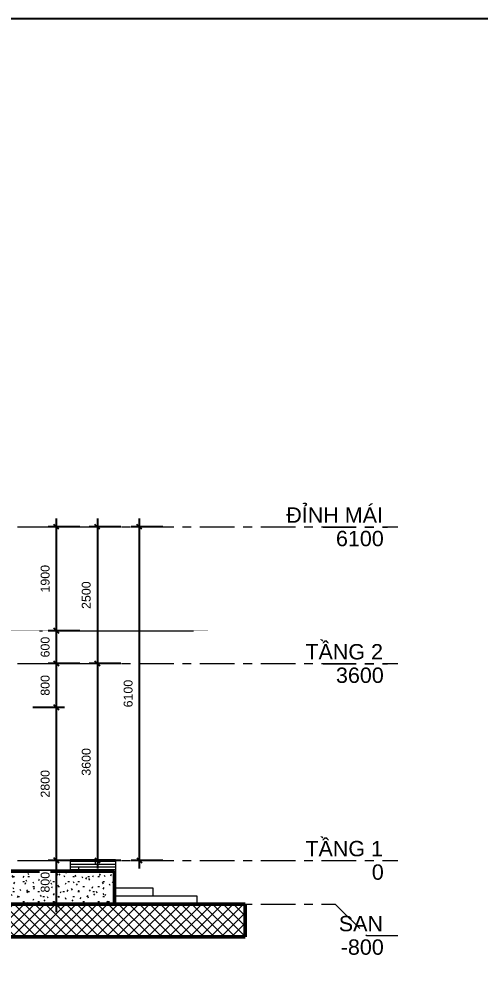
# Model space of a CAD drawing. Header units: millimetres. Extents: x 2164007 to 2324354, y -2513385 to -2308978.
# Drawn here: x 2233356 to 2241779, y -2465301 to -2447998 of the extents above; entities that cross this region are included whole.
import ezdxf

# ---------------------------------------------------------------- set-up
doc = ezdxf.new("R2010")
doc.units = ezdxf.units.MM
doc.linetypes.add('Grid Line', pattern=[22.225, 12.7, -3.175, 3.175, -3.175])
doc.linetypes.add('IMPORT-ACAD_ISO10W100 _2_', pattern=[6, 4, -1, 0, -1])
doc.layers.add('5', color=5, linetype='Continuous')
for name, color, linetype, lineweight in [('A-ANNO-DIMS', 211, 'Continuous', 9), ('A-DETL', 8, 'Continuous', 9), ('A-DETL-GENF', 8, 'Continuous', 9), ('A-DETL-WIDE', 214, 'Continuous', 50), ('A-FLOR', 8, 'Continuous', 13), ('A-FLOR-PATT', 8, 'Continuous', 13), ('A-WALL', 113, 'Continuous', 20), ('A-WALL-PATT', 8, 'Continuous', 50), ('S-GRID', 8, 'Continuous', 9)]:
    doc.layers.add(name, color=color, linetype=linetype, lineweight=lineweight)
doc.styles.add('Arial', font='arial.ttf', dxfattribs={"height": 175.652835})
doc.styles.add('Arial_1', font='arial.ttf', dxfattribs={"height": 162.282934})
doc.dimstyles.new('Dim_dai_ca_vu', dxfattribs={"dimscale": 304.8, "dimtxt": 165, "dimasz": 0.292969, "dimexe": 0.492126, "dimexo": 0.0625, "dimgap": 0.393701, "dimtad": 1, "dimdec": 0, "dimzin": 0, "dimdsep": 46, "dimtxsty": 'Arial_1', "dimblk1": 'OBLIQUE', "dimblk2": 'OBLIQUE', "dimsah": 1, "dimcen": 0.09, "dimdle": 0.492126, "dimadec": 0, "dimazin": 0, "dimtfac": 1, "dimtdec": 4, "dimtix": 1, "dimtmove": 0, "dimatfit": 3, "dimfxl": 0.984252, "dimfxlon": 1, "dimtvp": 1, "dimtfill": 1, "dimtolj": 1, "dimtzin": 0, "dimarcsym": 2})
pattern_1 = [(0, (2235061.567, -2464165.575), (0, 50.8), []), (90, (2235061.57, -2464165.57), (-203.2, 203.2), [50.8, -711.2]), (90, (2235366.37, -2464063.97), (-203.2, 203.2), [50.8, -711.2])]

# ---------------------------------------------------------------- blocks, each defined once
blk = doc.blocks.new('_Oblique')
at = {"color": 0, "linetype": 'ByBlock', "lineweight": -2}
blk.add_line((-0.5, -0.5), (0.5, 0.5), dxfattribs=at)
blk = doc.blocks.new('*D504')
at = {"layer": 'A-ANNO-DIMS', "color": 0, "lineweight": -2}
for p, q in [((2234038, -2457136), (2234038, -2459336)), ((2234469, -2457286), (2233888, -2457286)), ((2234469, -2459186), (2233888, -2459186))]:
    blk.add_line(p, q, dxfattribs=at)
at = {"layer": 'Defpoints', "color": 0}
for p in [(2234488, -2457286), (2234038, -2459186), (2234488, -2459186)]:
    blk.add_point(p, dxfattribs=at)
at = {"layer": 'A-ANNO-DIMS', "color": 0, "lineweight": -2, "xscale": 89.296875, "yscale": 89.296875, "zscale": 89.296875}
for p, rotation in [((2234038, -2457286), 90), ((2234038, -2459186), 270)]:
    blk.add_blockref('_Oblique', p, dxfattribs=dict(at, rotation=rotation))
at = {"layer": 'A-ANNO-DIMS', "color": 0, "insert": (2233835, -2458236), "char_height": 162.3, "attachment_point": 5, "rotation": 90, "style": 'Arial_1', "bg_fill": 3, "box_fill_scale": 1.1, "bg_fill_color": 256, "bg_fill_true_color": 13158600, "bg_fill_transparency": 5145276}
blk.add_mtext('\\A1;1900', dxfattribs=at)
blk = doc.blocks.new('*D505')
at = {"layer": 'A-ANNO-DIMS', "color": 0, "lineweight": -2}
for p, q in [((2234038, -2459036), (2234038, -2459936)), ((2234469, -2459186), (2233888, -2459186)), ((2234469, -2459786), (2233888, -2459786))]:
    blk.add_line(p, q, dxfattribs=at)
at = {"layer": 'Defpoints', "color": 0}
for p in [(2234488, -2459186), (2234038, -2459786), (2234488, -2459786)]:
    blk.add_point(p, dxfattribs=at)
at = {"layer": 'A-ANNO-DIMS', "color": 0, "lineweight": -2, "xscale": 89.296875, "yscale": 89.296875, "zscale": 89.296875}
for p, rotation in [((2234038, -2459186), 90), ((2234038, -2459786), 270)]:
    blk.add_blockref('_Oblique', p, dxfattribs=dict(at, rotation=rotation))
at = {"layer": 'A-ANNO-DIMS', "color": 0, "insert": (2233835, -2459486), "char_height": 162.3, "attachment_point": 5, "rotation": 90, "style": 'Arial_1', "bg_fill": 3, "box_fill_scale": 1.1, "bg_fill_color": 256, "bg_fill_true_color": 13158600, "bg_fill_transparency": 15837512}
blk.add_mtext('\\A1;600', dxfattribs=at)
blk = doc.blocks.new('*D506')
at = {"layer": 'A-ANNO-DIMS', "color": 0, "lineweight": -2}
for p, q in [((2234038, -2459636), (2234038, -2460736)), ((2234469, -2459786), (2233888, -2459786)), ((2233607, -2460586), (2234188, -2460586))]:
    blk.add_line(p, q, dxfattribs=at)
at = {"layer": 'Defpoints', "color": 0}
for p in [(2234488, -2459786), (2233588, -2460586), (2234038, -2460586)]:
    blk.add_point(p, dxfattribs=at)
at = {"layer": 'A-ANNO-DIMS', "color": 0, "lineweight": -2, "xscale": 89.296875, "yscale": 89.296875, "zscale": 89.296875}
for p, rotation in [((2234038, -2459786), 90), ((2234038, -2460586), 270)]:
    blk.add_blockref('_Oblique', p, dxfattribs=dict(at, rotation=rotation))
at = {"layer": 'A-ANNO-DIMS', "color": 0, "insert": (2233835, -2460186), "char_height": 162.3, "attachment_point": 5, "rotation": 90, "style": 'Arial_1', "bg_fill": 3, "box_fill_scale": 1.1, "bg_fill_color": 256, "bg_fill_true_color": 13158600, "bg_fill_transparency": 15839060}
blk.add_mtext('\\A1;800', dxfattribs=at)
blk = doc.blocks.new('*D507')
at = {"layer": 'A-ANNO-DIMS', "color": 0, "lineweight": -2}
for p, q in [((2234038, -2460436), (2234038, -2463536)), ((2233607, -2460586), (2234188, -2460586)), ((2234469, -2463386), (2233888, -2463386))]:
    blk.add_line(p, q, dxfattribs=at)
at = {"layer": 'Defpoints', "color": 0}
for p in [(2233588, -2460586), (2234038, -2463386), (2234488, -2463386)]:
    blk.add_point(p, dxfattribs=at)
at = {"layer": 'A-ANNO-DIMS', "color": 0, "lineweight": -2, "xscale": 89.296875, "yscale": 89.296875, "zscale": 89.296875}
for p, rotation in [((2234038, -2460586), 90), ((2234038, -2463386), 270)]:
    blk.add_blockref('_Oblique', p, dxfattribs=dict(at, rotation=rotation))
at = {"layer": 'A-ANNO-DIMS', "color": 0, "insert": (2233835, -2461986), "char_height": 162.3, "attachment_point": 5, "rotation": 90, "style": 'Arial_1', "bg_fill": 3, "box_fill_scale": 1.1, "bg_fill_color": 256, "bg_fill_true_color": 13158600, "bg_fill_transparency": 4390977}
blk.add_mtext('\\A1;2800', dxfattribs=at)
blk = doc.blocks.new('*D508')
at = {"layer": 'A-ANNO-DIMS', "color": 0, "lineweight": -2}
for p, q in [((2234038, -2463236), (2234038, -2464336)), ((2234469, -2463386), (2233888, -2463386)), ((2234469, -2464186), (2233888, -2464186))]:
    blk.add_line(p, q, dxfattribs=at)
at = {"layer": 'Defpoints', "color": 0}
for p in [(2234488, -2463386), (2234038, -2464186), (2234488, -2464186)]:
    blk.add_point(p, dxfattribs=at)
at = {"layer": 'A-ANNO-DIMS', "color": 0, "lineweight": -2, "xscale": 89.296875, "yscale": 89.296875, "zscale": 89.296875}
for p, rotation in [((2234038, -2463386), 90), ((2234038, -2464186), 270)]:
    blk.add_blockref('_Oblique', p, dxfattribs=dict(at, rotation=rotation))
at = {"layer": 'A-ANNO-DIMS', "color": 0, "insert": (2233835, -2463786), "char_height": 162.3, "attachment_point": 5, "rotation": 90, "style": 'Arial_1', "bg_fill": 3, "box_fill_scale": 1.1, "bg_fill_color": 256, "bg_fill_true_color": 13158600, "bg_fill_transparency": 15839576}
blk.add_mtext('\\A1;800', dxfattribs=at)
blk = doc.blocks.new('*D509')
at = {"layer": 'A-ANNO-DIMS', "color": 0, "lineweight": -2}
for p, q in [((2234788, -2457136), (2234788, -2459936)), ((2235219, -2457286), (2234638, -2457286)), ((2235219, -2459786), (2234638, -2459786))]:
    blk.add_line(p, q, dxfattribs=at)
at = {"layer": 'Defpoints', "color": 0}
for p in [(2235238, -2457286), (2234788, -2459786), (2235238, -2459786)]:
    blk.add_point(p, dxfattribs=at)
at = {"layer": 'A-ANNO-DIMS', "color": 0, "lineweight": -2, "xscale": 89.296875, "yscale": 89.296875, "zscale": 89.296875}
for p, rotation in [((2234788, -2457286), 90), ((2234788, -2459786), 270)]:
    blk.add_blockref('_Oblique', p, dxfattribs=dict(at, rotation=rotation))
at = {"layer": 'A-ANNO-DIMS', "color": 0, "insert": (2234585, -2458536), "char_height": 162.3, "attachment_point": 5, "rotation": 90, "style": 'Arial_1', "bg_fill": 3, "box_fill_scale": 1.1, "bg_fill_color": 256, "bg_fill_true_color": 13158600, "bg_fill_transparency": 15839576}
blk.add_mtext('\\A1;2500', dxfattribs=at)
blk = doc.blocks.new('*D510')
at = {"layer": 'A-ANNO-DIMS', "color": 0, "lineweight": -2}
for p, q in [((2234788, -2459636), (2234788, -2463536)), ((2235219, -2459786), (2234638, -2459786)), ((2235219, -2463386), (2234638, -2463386))]:
    blk.add_line(p, q, dxfattribs=at)
at = {"layer": 'Defpoints', "color": 0}
for p in [(2235238, -2459786), (2234788, -2463386), (2235238, -2463386)]:
    blk.add_point(p, dxfattribs=at)
at = {"layer": 'A-ANNO-DIMS', "color": 0, "lineweight": -2, "xscale": 89.296875, "yscale": 89.296875, "zscale": 89.296875}
for p, rotation in [((2234788, -2459786), 90), ((2234788, -2463386), 270)]:
    blk.add_blockref('_Oblique', p, dxfattribs=dict(at, rotation=rotation))
at = {"layer": 'A-ANNO-DIMS', "color": 0, "insert": (2234585, -2461586), "char_height": 162.3, "attachment_point": 5, "rotation": 90, "style": 'Arial_1', "bg_fill": 3, "box_fill_scale": 1.1, "bg_fill_color": 256, "bg_fill_true_color": 13158600, "bg_fill_transparency": 15839576}
blk.add_mtext('\\A1;3600', dxfattribs=at)
blk = doc.blocks.new('*D511')
at = {"layer": 'A-ANNO-DIMS', "color": 0, "lineweight": -2}
for p, q in [((2235554, -2457136), (2235554, -2463536)), ((2235985, -2457286), (2235404, -2457286)), ((2235985, -2463386), (2235404, -2463386))]:
    blk.add_line(p, q, dxfattribs=at)
at = {"layer": 'Defpoints', "color": 0}
for p in [(2236004, -2457286), (2235554, -2463386), (2236004, -2463386)]:
    blk.add_point(p, dxfattribs=at)
at = {"layer": 'A-ANNO-DIMS', "color": 0, "lineweight": -2, "xscale": 89.296875, "yscale": 89.296875, "zscale": 89.296875}
for p, rotation in [((2235554, -2457286), 90), ((2235554, -2463386), 270)]:
    blk.add_blockref('_Oblique', p, dxfattribs=dict(at, rotation=rotation))
at = {"layer": 'A-ANNO-DIMS', "color": 0, "insert": (2235351, -2460336), "char_height": 162.3, "attachment_point": 5, "rotation": 90, "style": 'Arial_1', "bg_fill": 3, "box_fill_scale": 1.1, "bg_fill_color": 256, "bg_fill_true_color": 13158600, "bg_fill_transparency": 15839576}
blk.add_mtext('\\A1;6100', dxfattribs=at)

msp = doc.modelspace()

# ---------------------------------------------------------------- hatches: boundary and pattern name
at = {"layer": 'A-DETL-GENF'}
h = msp.add_hatch(dxfattribs=at)
h.set_pattern_fill('FP_12', style=0, pattern_type=2)
h.set_pattern_definition([(45, (2224097.58, -2460935.9), (-95.4594, 95.4594), []), (135, (2224097.58, -2460935.9), (-95.4594, -95.4594), [])])
h.paths.add_polyline_path([(2237489.1, -2464785.9), (2237489.1, -2464185.9), (2232704.1, -2464185.9), (2232704.1, -2463535.9), (2230704.1, -2463535.9), (2230704.1, -2464785.9), (2233703.6, -2464785.9)], flags=0)
h.paths.add_polyline_path([(2230440.1, -2464785.9), (2230504.1, -2464785.9), (2230504.1, -2463535.9), (2230489.1, -2463535.9), (2230489.1, -2463485.9), (2225019.1, -2463485.9), (2225019.1, -2464185.9), (2225004.1, -2464186.4), (2225004.1, -2464785.9), (2228808.3, -2464785.9)], flags=0)
h.paths.add_polyline_path([(2224804.1, -2464785.9), (2224804.1, -2464185.9), (2220504.1, -2464185.9), (2220504.1, -2464785.9), (2223912.9, -2464785.9)], flags=0)
h.paths.add_polyline_path([(2220304.1, -2464785.9), (2220304.1, -2463485.9), (2218979.1, -2463485.9), (2218979.1, -2463735.9), (2218779.1, -2463735.9), (2218779.1, -2463485.9), (2214519.1, -2463485.9), (2214519.1, -2464185.9), (2214504.1, -2464185.9), (2214504.1, -2464785.9), (2219017.5, -2464785.9)], flags=0)
h.paths.add_polyline_path([(2214304.1, -2464785.9), (2214304.1, -2464185.9), (2208704.1, -2464185.9), (2208704.1, -2464785.9), (2214122.2, -2464785.9)], flags=0)
at = {"layer": 'A-FLOR-PATT', "lineweight": 9}
h = msp.add_hatch(dxfattribs=at)
h.set_pattern_fill('FP_5', color=256, style=0, pattern_type=2)
h.set_pattern_definition([(0, (2224097.58, -2460935.895), (365.76, 91.44), [30.175, -244.145, 30.175, -244.145, -1463.04]), (0, (2224097.58, -2460935.895), (365.76, 91.44), [-548.64, 30.175, -518.465, 30.175, -244.145, -640.08]), (0, (2224097.58, -2460935.895), (365.76, 91.44), [-1371.6, 30.175, -152.705, 30.175, -427.025]), (120, (2224234.74, -2460890.175), (-262.06936, 271.03745), [30.175, -244.145, 30.175, -1707.185]), (120, (2224234.74, -2460890.175), (-262.06936, 271.03745), [-304.495, -244.145, 30.175, -518.465, -914.4]), (120, (2224234.74, -2460890.175), (-262.06936, 271.03745), [-1097.28, 30.175, -244.145, 30.175, -609.905]), (120, (2224234.74, -2460890.175), (-262.06936, 271.03745), [-1401.775, -152.705, 30.175, -427.025]), (240, (2224280.46, -2460707.295), (-103.69064, -362.47745), [30.175, -244.145, 30.175, -1707.185]), (240, (2224280.46, -2460707.295), (-103.69064, -362.47745), [-304.495, -244.145, 30.175, -518.465, -914.4]), (240, (2224280.46, -2460707.295), (-103.69064, -362.47745), [-1097.28, 30.175, -244.145, 30.175, -609.905]), (240, (2224280.46, -2460707.295), (-103.69064, -362.47745), [-1401.775, -152.705, 30.175, -427.025])])
h.paths.add_polyline_path([(2235104.1, -2464185.9), (2235104.1, -2463585.9), (2232704.1, -2463585.9), (2232704.1, -2464185.9), (2233703.6, -2464185.9)], flags=0)
at = {"layer": 'A-WALL-PATT', "lineweight": 9}
h = msp.add_hatch(dxfattribs=at)
h.set_pattern_fill('FP_9', color=256, style=0, pattern_type=2)
h.set_pattern_definition(pattern_1)
h.paths.add_polyline_path([(2234289.1, -2463585.9), (2235004.1, -2463585.9), (2235004.1, -2463375.9), (2234289.1, -2463375.9)], flags=0)
h = msp.add_hatch(dxfattribs=at)
h.set_pattern_fill('FP_9', color=256, style=0, pattern_type=2)
h.set_pattern_definition(pattern_1)
h.paths.add_polyline_path([(2235119.1, -2464185.9), (2235119.1, -2463375.9), (2235004.1, -2463375.9), (2235004.1, -2463585.9), (2235104.1, -2463585.9), (2235104.1, -2464185.9)], flags=0)

# ---------------------------------------------------------------- linework, layer by layer
at = {"layer": '5'}
msp.add_lwpolyline([(2201896, -2476776.3), (2242592.6, -2476776.3), (2242592.6, -2447998), (2201896, -2447998)], close=True, dxfattribs=at)
at = {"layer": 'A-DETL', "linetype": 'IMPORT-ACAD_ISO10W100 _2_'}
msp.add_line((2232204.1, -2459185.9), (2236804.1, -2459185.9), dxfattribs=at)
at = {"layer": 'A-DETL-WIDE'}
for p, q in [((2237489.1, -2464185.9), (2232704.1, -2464185.9)), ((2237489.1, -2464785.9), (2237489.1, -2464185.9)), ((2230704.1, -2464785.9), (2237489.1, -2464785.9))]:
    msp.add_line(p, q, dxfattribs=at)
at = {"layer": 'A-FLOR', "lineweight": 50}
for p, q in [((2235104.1, -2463585.9), (2232704.1, -2463585.9)), ((2235104.1, -2464185.9), (2235104.1, -2463585.9))]:
    msp.add_line(p, q, dxfattribs=at)
at = {"layer": 'A-FLOR'}
for p, q in [((2235119.1, -2463885.9), (2235804.1, -2463885.9)), ((2235804.1, -2463885.9), (2235804.1, -2464035.9)), ((2235119.1, -2464035.9), (2236604.1, -2464035.9)), ((2236604.1, -2464035.9), (2236604.1, -2464185.9))]:
    msp.add_line(p, q, dxfattribs=at)
at = {"layer": 'A-WALL'}
for p, q in [((2235119.1, -2463375.9), (2234289.1, -2463375.9)), ((2234289.1, -2463375.9), (2234289.1, -2463585.9)), ((2235119.1, -2463375.9), (2235119.1, -2464185.9))]:
    msp.add_line(p, q, dxfattribs=at)
at = {"layer": 'S-GRID', "linetype": 'Grid Line', "ltscale": 50}
msp.add_line((2207768, -2464185.9), (2239133, -2464185.9), dxfattribs=at)

# ---------------------------------------------------------------- next in the draw order: texts
at = {"layer": 'S-GRID', "linetype": 'Grid Line', "ltscale": 50, "char_height": 281.04, "attachment_point": 3, "line_spacing_factor": 0.938532, "style": 'Arial', "bg_fill": 3, "box_fill_scale": 1.25, "bg_fill_color": 0, "bg_fill_transparency": 0}
for s, insert, width in [('ĐỈNH MÁI', (2240005.7, -2456930.6), 2098.548), ('TẦNG 2', (2240005.7, -2459430.6), 1687.068), ('TẦNG 1', (2240005.7, -2463030.6), 1687.068), ('SAN', (2240005.7, -2464402.1), 960.12)]:
    msp.add_mtext(s, dxfattribs=dict(at, insert=insert, width=width))

# ---------------------------------------------------------------- next in the draw order: texts
at = {"layer": 'S-GRID', "linetype": 'Grid Line', "ltscale": 50, "attachment_point": 3, "line_spacing_factor": 0.938532, "style": 'Arial', "bg_fill": 3, "box_fill_scale": 1.25, "bg_fill_color": 0, "bg_fill_transparency": 0}
for s, insert, char_height, width in [('6100', (2240019.7, -2457360), 281.04, 1042.416), ('3600', (2240019.7, -2459860), 281.04, 1042.416), ('\\fArial|b0|i0|c163|p34|;0', (2240019.7, -2463460), 281.045, 260.604), ('-800', (2240019.7, -2464831.5), 281.04, 936.117)]:
    msp.add_mtext(s, dxfattribs=dict(at, insert=insert, char_height=char_height, width=width))

# ---------------------------------------------------------------- next in the draw order: linework, layer by layer
at = {"layer": 'S-GRID', "linetype": 'Grid Line', "ltscale": 50}
for p, q in [((2207768, -2457285.9), (2240276, -2457285.9)), ((2207768, -2459785.9), (2240276, -2459785.9)), ((2207768, -2463385.9), (2240276, -2463385.9)), ((2239133, -2464185.9), (2239704.5, -2464757.4)), ((2239704.5, -2464757.4), (2240276, -2464757.4))]:
    msp.add_line(p, q, dxfattribs=at)

# ---------------------------------------------------------------- next in the draw order: dimensions: what is measured, and where the dimension line sits
at = {"layer": 'A-ANNO-DIMS'}
dim = msp.add_linear_dim(base=(2234038.1, -2459185.9), p1=(2234488.1, -2457285.9), p2=(2234488.1, -2459185.9), angle=90, dimstyle='Dim_dai_ca_vu', override={"dimpost": '<>', "dimfxl": 1900}, dxfattribs=at)
dim.commit()
dim.dimension.update_dxf_attribs({"geometry": '*D504', "text_midpoint": (2233835.2, -2458235.9)})

# ---------------------------------------------------------------- next in the draw order: dimensions: what is measured, and where the dimension line sits
dim = msp.add_linear_dim(base=(2234038.1, -2459785.9), p1=(2234488.1, -2459185.9), p2=(2234488.1, -2459785.9), angle=90, dimstyle='Dim_dai_ca_vu', override={"dimpost": '<>', "dimfxl": 600}, dxfattribs=at)
dim.commit()
dim.dimension.update_dxf_attribs({"geometry": '*D505', "text_midpoint": (2233835.2, -2459485.9)})

# ---------------------------------------------------------------- next in the draw order: dimensions: what is measured, and where the dimension line sits
dim = msp.add_linear_dim(base=(2234038.1, -2460585.9), p1=(2234488.1, -2459785.9), p2=(2233588.1, -2460585.9), angle=90, dimstyle='Dim_dai_ca_vu', override={"dimpost": '<>', "dimfxl": 1204.159458}, dxfattribs=at)
dim.commit()
dim.dimension.update_dxf_attribs({"geometry": '*D506', "text_midpoint": (2233835.2, -2460185.9)})

# ---------------------------------------------------------------- next in the draw order: dimensions: what is measured, and where the dimension line sits
for base, p1, p2, override, picture, middle in [((2234788, -2459785.9), (2235238, -2457285.9), (2235238, -2459785.9), {"dimpost": '<>', "dimfxl": 2500}, '*D509', (2234585.2, -2458535.9)), ((2234038.1, -2463385.9), (2233588.1, -2460585.9), (2234488.1, -2463385.9), {"dimpost": '<>', "dimfxl": 2941.088234}, '*D507', (2233835.2, -2461985.9))]:
    dim = msp.add_linear_dim(base=base, p1=p1, p2=p2, angle=90, dimstyle='Dim_dai_ca_vu', override=override, dxfattribs=at)
    dim.commit()
    dim.dimension.update_dxf_attribs({"geometry": picture, "text_midpoint": middle})

# ---------------------------------------------------------------- next in the draw order: dimensions: what is measured, and where the dimension line sits
dim = msp.add_linear_dim(base=(2234038.1, -2464185.9), p1=(2234488.1, -2463385.9), p2=(2234488.1, -2464185.9), angle=90, dimstyle='Dim_dai_ca_vu', override={"dimpost": '<>', "dimfxl": 800}, dxfattribs=at)
dim.commit()
dim.dimension.update_dxf_attribs({"geometry": '*D508', "text_midpoint": (2233835.2, -2463785.9)})

# ---------------------------------------------------------------- next in the draw order: dimensions: what is measured, and where the dimension line sits
dim = msp.add_linear_dim(base=(2234788, -2463385.9), p1=(2235238, -2459785.9), p2=(2235238, -2463385.9), angle=90, dimstyle='Dim_dai_ca_vu', override={"dimpost": '<>', "dimfxl": 3600}, dxfattribs=at)
dim.commit()
dim.dimension.update_dxf_attribs({"geometry": '*D510', "text_midpoint": (2234585.1, -2461585.9)})

# ---------------------------------------------------------------- next in the draw order: dimensions: what is measured, and where the dimension line sits
dim = msp.add_linear_dim(base=(2235553.9, -2463385.9), p1=(2236003.9, -2457285.9), p2=(2236003.9, -2463385.9), angle=90, dimstyle='Dim_dai_ca_vu', override={"dimpost": '<>', "dimfxl": 6100}, dxfattribs=at)
dim.commit()
dim.dimension.update_dxf_attribs({"geometry": '*D511', "text_midpoint": (2235351, -2460335.9)})

doc.saveas('drawing.dxf')
